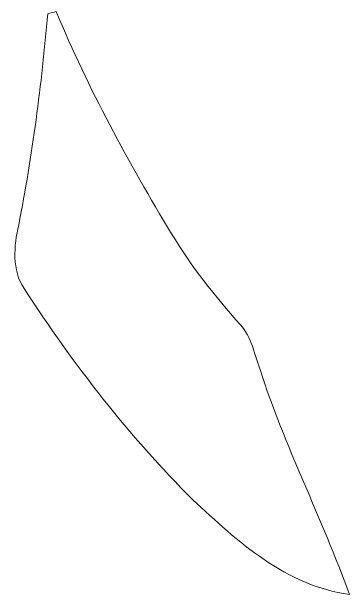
# Model space of a CAD drawing. Header units: centimetres. Extents: x -16 to 16, y -16.3 to 16.2.
# Drawn here: x 1.81 to 5.16, y 9.92 to 15.72 of the extents above; entities that cross this region are included whole.
import ezdxf

# ---------------------------------------------------------------- set-up
doc = ezdxf.new("R2010")
doc.units = ezdxf.units.CM
doc.header["$MEASUREMENT"] = 0
doc.layers.add('Layer 1', color=7, linetype='Continuous')

msp = doc.modelspace()

# ---------------------------------------------------------------- linework, layer by layer
at = {"layer": 'Layer 1', "color": 49, "lineweight": 9}
msp.add_open_spline([(2.16526, 15.69897), (2.10106, 14.99377), (2.01251, 14.29033), (1.87493, 13.595), (1.87493, 13.595), (1.82695, 13.38828), (1.80508, 13.14662), (1.93066, 12.96177), (1.93066, 12.96177), (2.41715, 12.20753), (2.97242, 11.49598), (3.60707, 10.86062), (3.60707, 10.86062), (4.05086, 10.44787), (4.53734, 9.99985), (5.16458, 9.91906), (5.16458, 9.91906), (4.894, 10.674), (4.52146, 11.39085), (4.27628, 12.15602), (4.27628, 12.15602), (4.21913, 12.30736), (4.19444, 12.47987), (4.08049, 12.60299), (4.08049, 12.60299), (3.82896, 12.88557), (3.59154, 13.18225), (3.39681, 13.50716), (3.39681, 13.50716), (2.96571, 14.21766), (2.56919, 14.95179), (2.24816, 15.71908), (2.24816, 15.71908), (2.22735, 15.71414), (2.18608, 15.70391), (2.16526, 15.69897), (2.16526, 15.69897), (2.16526, 15.69897), (2.16526, 15.69897), (2.16526, 15.69897)], degree=3, knots=[0, 0, 0, 0, 0.0909091, 0.0909091, 0.0909091, 0.0909091, 0.1818182, 0.1818182, 0.1818182, 0.1818182, 0.2727273, 0.2727273, 0.2727273, 0.2727273, 0.3636364, 0.3636364, 0.3636364, 0.3636364, 0.4545455, 0.4545455, 0.4545455, 0.4545455, 0.5454545, 0.5454545, 0.5454545, 0.5454545, 0.6363636, 0.6363636, 0.6363636, 0.6363636, 0.7272727, 0.7272727, 0.7272727, 0.7272727, 0.8181818, 0.8181818, 0.8181818, 0.8181818, 1, 1, 1, 1], dxfattribs=at)

doc.saveas('drawing.dxf')
